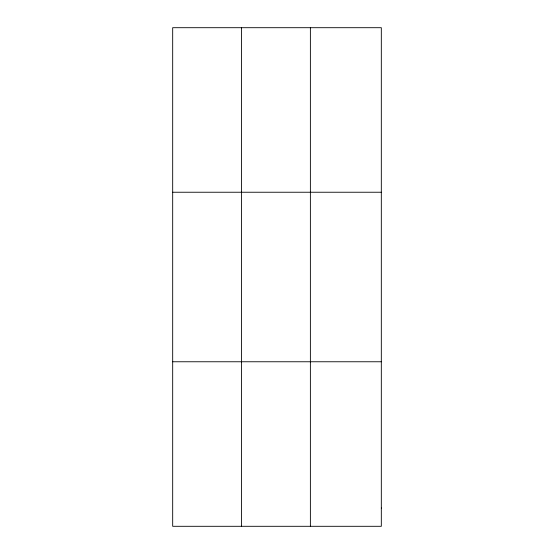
<?xml version="1.0" encoding="UTF-8"?>
<svg xmlns="http://www.w3.org/2000/svg" width="554" height="554" viewBox="0 0 554 554"><rect width="100%" height="100%" fill="white"/><g stroke="black" fill="none" stroke-linecap="round" stroke-linejoin="round"><path stroke-width="0.83" d="M241.53 27.7L241.53 526.3M310.378 27.7L310.378 526.3M172.682 192.238L381.318 192.238M172.682 361.762L381.318 361.762M381.318 508.018L381.318 526.3L172.682 526.3L172.682 27.7L381.318 27.7L381.318 508.018"/></g></svg>
